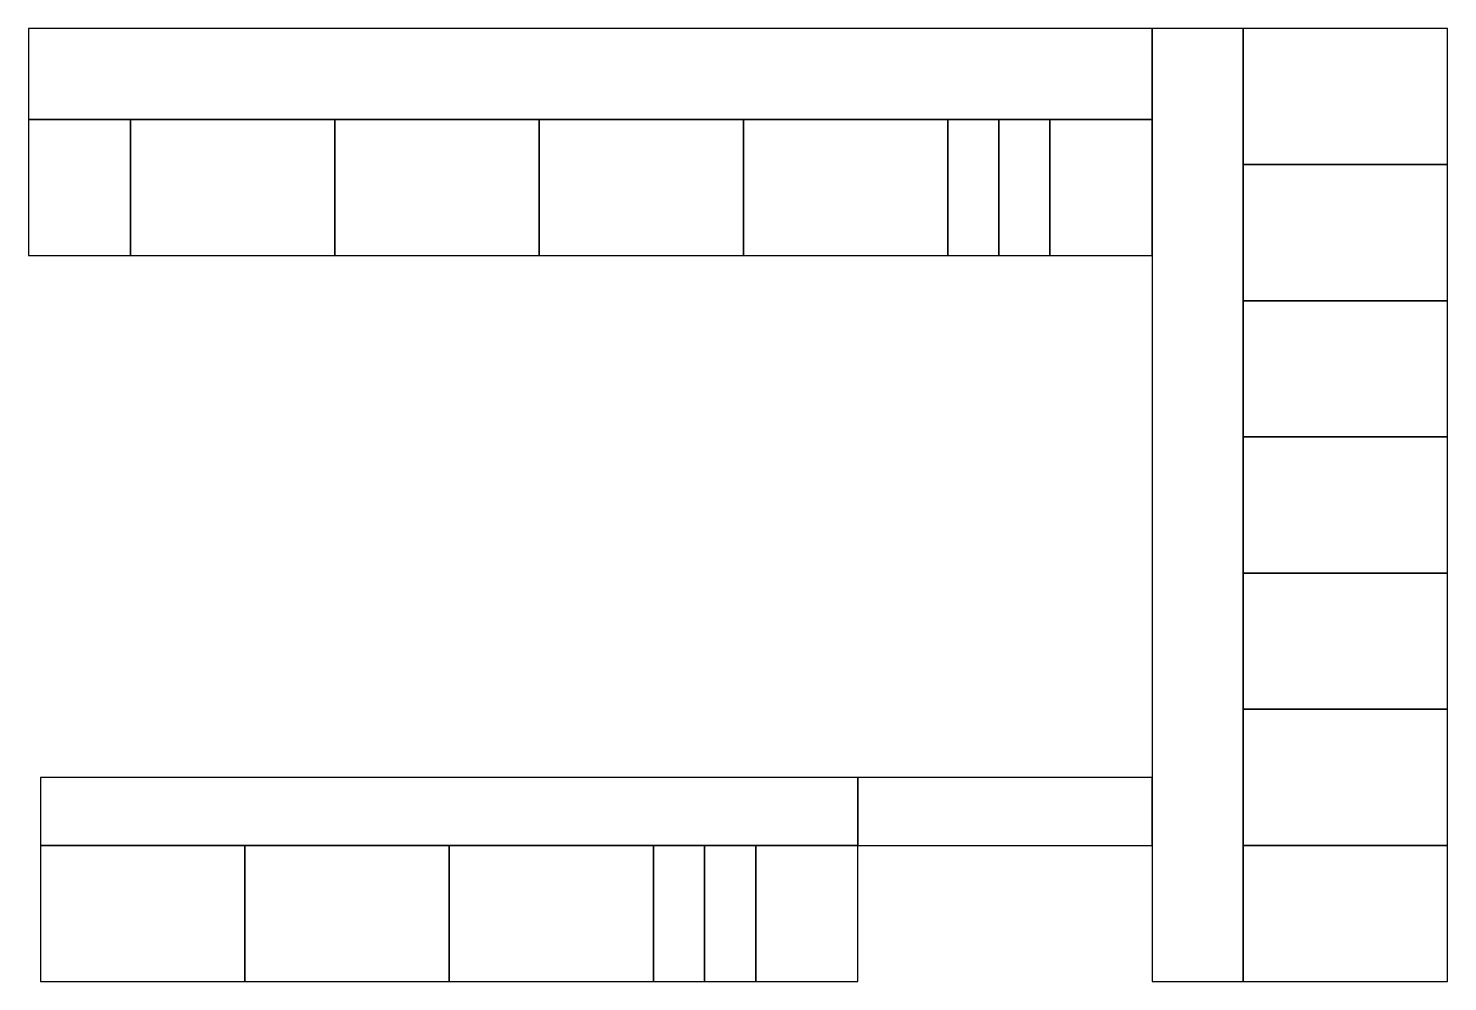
# Model space of a CAD drawing. Header units: millimetres. Extents: x -44201 to 18313, y 6511 to 48511.
import ezdxf

# ---------------------------------------------------------------- set-up
doc = ezdxf.new("R2010")
doc.units = ezdxf.units.MM
for name, color, linetype in [('12000', 3, 'Continuous'), ('4000', 1, 'Continuous'), ('8000', 2, 'Continuous')]:
    doc.layers.add(name, color=color, linetype=linetype)

msp = doc.modelspace()

# ---------------------------------------------------------------- linework, layer by layer
at = {"color": 2}
for points in [[(5299, 48511), (-44201, 48511), (-44201, 44497), (5299, 44497)], [(9313, 6511), (9313, 48511), (5299, 48511), (5299, 6511)], [(-7664, 15511), (-43664, 15511), (-43664, 12511), (-7664, 12511)], [(5299, 15511), (-7664, 15511), (-7664, 12511), (5299, 12511)]]:
    msp.add_lwpolyline(points, close=True, dxfattribs=at)
at = {"color": 7}
msp.add_lwpolyline([(9313, 48511), (9313, 42511), (18313, 42511), (18313, 48511), (9313, 48511)], close=True, dxfattribs=at)
at = {"color": 3}
for points in [[(-44201, 44497), (-44201, 38497), (-39701, 38497), (-39701, 44497), (-44201, 44497)], [(799, 44497), (799, 38497), (5299, 38497), (5299, 44497), (799, 44497)], [(-12164, 12511), (-12164, 6511), (-7664, 6511), (-7664, 12511), (-12164, 12511)]]:
    msp.add_lwpolyline(points, close=True, dxfattribs=at)
at = {"color": 1}
for points in [[(-39701, 44497), (-39701, 38497), (-30701, 38497), (-30701, 44497), (-39701, 44497)], [(-30701, 44497), (-30701, 38497), (-21701, 38497), (-21701, 44497), (-30701, 44497)], [(-21701, 44497), (-21701, 38497), (-12701, 38497), (-12701, 44497), (-21701, 44497)], [(9313, 42511), (9313, 36511), (18313, 36511), (18313, 42511), (9313, 42511)], [(9313, 36511), (9313, 30511), (18313, 30511), (18313, 36511), (9313, 36511)], [(9313, 30511), (9313, 24511), (18313, 24511), (18313, 30511), (9313, 30511)], [(9313, 24511), (9313, 18511), (18313, 18511), (18313, 24511), (9313, 24511)], [(9313, 18511), (9313, 12511), (18313, 12511), (18313, 18511), (9313, 18511)], [(-25664, 12511), (-25664, 6511), (-16664, 6511), (-16664, 12511), (-25664, 12511)], [(9313, 12511), (9313, 6511), (18313, 6511), (18313, 12511), (9313, 12511)]]:
    msp.add_lwpolyline(points, close=True, dxfattribs=at)
at = {"color": 4}
for points in [[(-12701, 44497), (-12701, 38497), (-3701, 38497), (-3701, 44497), (-12701, 44497)], [(-43664, 12511), (-43664, 6511), (-34664, 6511), (-34664, 12511), (-43664, 12511)], [(-34664, 12511), (-34664, 6511), (-25664, 6511), (-25664, 12511), (-34664, 12511)]]:
    msp.add_lwpolyline(points, close=True, dxfattribs=at)
at = {"color": 6}
for points in [[(-3701, 44497), (-3701, 38497), (-1451, 38497), (-1451, 44497), (-3701, 44497)], [(-1451, 44497), (-1451, 38497), (799, 38497), (799, 44497), (-1451, 44497)], [(-16664, 12511), (-16664, 6511), (-14414, 6511), (-14414, 12511), (-16664, 12511)], [(-14414, 12511), (-14414, 6511), (-12164, 6511), (-12164, 12511), (-14414, 12511)]]:
    msp.add_lwpolyline(points, close=True, dxfattribs=at)
at = {"layer": '12000', "color": 2, "elevation": 12000}
for points in [[(5299, 48511), (-44201, 48511), (-44201, 44497), (5299, 44497)], [(9313, 6511), (9313, 48511), (5299, 48511), (5299, 6511)]]:
    msp.add_lwpolyline(points, close=True, dxfattribs=at)
at = {"layer": '12000', "color": 7, "elevation": 12000}
msp.add_lwpolyline([(9313, 48511), (9313, 42511), (18313, 42511), (18313, 48511), (9313, 48511)], close=True, dxfattribs=at)
at = {"layer": '12000', "color": 3, "elevation": 12000}
for points in [[(-44201, 44497), (-44201, 38497), (-39701, 38497), (-39701, 44497), (-44201, 44497)], [(799, 44497), (799, 38497), (5299, 38497), (5299, 44497), (799, 44497)]]:
    msp.add_lwpolyline(points, close=True, dxfattribs=at)
at = {"layer": '12000', "color": 1, "elevation": 12000}
for points in [[(-39701, 44497), (-39701, 38497), (-30701, 38497), (-30701, 44497), (-39701, 44497)], [(-30701, 44497), (-30701, 38497), (-21701, 38497), (-21701, 44497), (-30701, 44497)], [(-21701, 44497), (-21701, 38497), (-12701, 38497), (-12701, 44497), (-21701, 44497)], [(-12701, 44497), (-12701, 38497), (-3701, 38497), (-3701, 44497), (-12701, 44497)], [(9313, 42511), (9313, 36511), (18313, 36511), (18313, 42511), (9313, 42511)], [(9313, 36511), (9313, 30511), (18313, 30511), (18313, 36511), (9313, 36511)], [(9313, 30511), (9313, 24511), (18313, 24511), (18313, 30511), (9313, 30511)], [(9313, 24511), (9313, 18511), (18313, 18511), (18313, 24511), (9313, 24511)], [(9313, 18511), (9313, 12511), (18313, 12511), (18313, 18511), (9313, 18511)], [(9313, 12511), (9313, 6511), (18313, 6511), (18313, 12511), (9313, 12511)]]:
    msp.add_lwpolyline(points, close=True, dxfattribs=at)
at = {"layer": '12000', "color": 6, "elevation": 12000}
for points in [[(-3701, 44497), (-3701, 38497), (-1451, 38497), (-1451, 44497), (-3701, 44497)], [(-1451, 44497), (-1451, 38497), (799, 38497), (799, 44497), (-1451, 44497)]]:
    msp.add_lwpolyline(points, close=True, dxfattribs=at)
at = {"layer": '4000'}
msp.add_line((9313, 18511), (9313, 21511), dxfattribs=at)
at = {"layer": '4000', "color": 2, "elevation": 4000}
for points in [[(5299, 48511), (-44201, 48511), (-44201, 44497), (5299, 44497)], [(9313, 6511), (9313, 48511), (5299, 48511), (5299, 6511)], [(-7664, 15511), (-43664, 15511), (-43664, 12511), (-7664, 12511)], [(5299, 15511), (-7664, 15511), (-7664, 12511), (5299, 12511)]]:
    msp.add_lwpolyline(points, close=True, dxfattribs=at)
at = {"layer": '4000', "color": 7, "elevation": 4000}
msp.add_lwpolyline([(9313, 48511), (9313, 42511), (18313, 42511), (18313, 48511), (9313, 48511)], close=True, dxfattribs=at)
at = {"layer": '4000', "color": 3, "elevation": 4000}
for points in [[(-44201, 44497), (-44201, 38497), (-39701, 38497), (-39701, 44497), (-44201, 44497)], [(799, 44497), (799, 38497), (5299, 38497), (5299, 44497), (799, 44497)], [(-12164, 12511), (-12164, 6511), (-7664, 6511), (-7664, 12511), (-12164, 12511)]]:
    msp.add_lwpolyline(points, close=True, dxfattribs=at)
at = {"layer": '4000', "color": 1, "elevation": 4000}
for points in [[(-39701, 44497), (-39701, 38497), (-30701, 38497), (-30701, 44497), (-39701, 44497)], [(-30701, 44497), (-30701, 38497), (-21701, 38497), (-21701, 44497), (-30701, 44497)], [(-21701, 44497), (-21701, 38497), (-12701, 38497), (-12701, 44497), (-21701, 44497)], [(9313, 42511), (9313, 36511), (18313, 36511), (18313, 42511), (9313, 42511)], [(9313, 36511), (9313, 30511), (18313, 30511), (18313, 36511), (9313, 36511)], [(9313, 30511), (9313, 24511), (18313, 24511), (18313, 30511), (9313, 30511)], [(9313, 24511), (9313, 18511), (18313, 18511), (18313, 24511), (9313, 24511)], [(9313, 18511), (9313, 12511), (18313, 12511), (18313, 18511), (9313, 18511)], [(-43664, 12511), (-43664, 6511), (-34664, 6511), (-34664, 12511), (-43664, 12511)], [(-34664, 12511), (-34664, 6511), (-25664, 6511), (-25664, 12511), (-34664, 12511)], [(-25664, 12511), (-25664, 6511), (-16664, 6511), (-16664, 12511), (-25664, 12511)], [(9313, 12511), (9313, 6511), (18313, 6511), (18313, 12511), (9313, 12511)]]:
    msp.add_lwpolyline(points, close=True, dxfattribs=at)
at = {"layer": '4000', "color": 4, "elevation": 4000}
msp.add_lwpolyline([(-12701, 44497), (-12701, 38497), (-3701, 38497), (-3701, 44497), (-12701, 44497)], close=True, dxfattribs=at)
at = {"layer": '4000', "color": 6, "elevation": 4000}
for points in [[(-3701, 44497), (-3701, 38497), (-1451, 38497), (-1451, 44497), (-3701, 44497)], [(-1451, 44497), (-1451, 38497), (799, 38497), (799, 44497), (-1451, 44497)], [(-16664, 12511), (-16664, 6511), (-14414, 6511), (-14414, 12511), (-16664, 12511)], [(-14414, 12511), (-14414, 6511), (-12164, 6511), (-12164, 12511), (-14414, 12511)]]:
    msp.add_lwpolyline(points, close=True, dxfattribs=at)
at = {"layer": '8000', "color": 2, "elevation": 8000}
for points in [[(5299, 48511), (-44201, 48511), (-44201, 44497), (5299, 44497)], [(9313, 6511), (9313, 48511), (5299, 48511), (5299, 6511)]]:
    msp.add_lwpolyline(points, close=True, dxfattribs=at)
at = {"layer": '8000', "color": 7, "elevation": 8000}
msp.add_lwpolyline([(9313, 48511), (9313, 42511), (18313, 42511), (18313, 48511), (9313, 48511)], close=True, dxfattribs=at)
at = {"layer": '8000', "color": 3, "elevation": 8000}
for points in [[(-44201, 44497), (-44201, 38497), (-39701, 38497), (-39701, 44497), (-44201, 44497)], [(799, 44497), (799, 38497), (5299, 38497), (5299, 44497), (799, 44497)]]:
    msp.add_lwpolyline(points, close=True, dxfattribs=at)
at = {"layer": '8000', "color": 1, "elevation": 8000}
for points in [[(-39701, 44497), (-39701, 38497), (-30701, 38497), (-30701, 44497), (-39701, 44497)], [(-30701, 44497), (-30701, 38497), (-21701, 38497), (-21701, 44497), (-30701, 44497)], [(-21701, 44497), (-21701, 38497), (-12701, 38497), (-12701, 44497), (-21701, 44497)], [(-12701, 44497), (-12701, 38497), (-3701, 38497), (-3701, 44497), (-12701, 44497)], [(9313, 42511), (9313, 36511), (18313, 36511), (18313, 42511), (9313, 42511)], [(9313, 36511), (9313, 30511), (18313, 30511), (18313, 36511), (9313, 36511)], [(9313, 30511), (9313, 24511), (18313, 24511), (18313, 30511), (9313, 30511)], [(9313, 24511), (9313, 18511), (18313, 18511), (18313, 24511), (9313, 24511)], [(9313, 18511), (9313, 12511), (18313, 12511), (18313, 18511), (9313, 18511)], [(9313, 12511), (9313, 6511), (18313, 6511), (18313, 12511), (9313, 12511)]]:
    msp.add_lwpolyline(points, close=True, dxfattribs=at)
at = {"layer": '8000', "color": 6, "elevation": 8000}
for points in [[(-3701, 44497), (-3701, 38497), (-1451, 38497), (-1451, 44497), (-3701, 44497)], [(-1451, 44497), (-1451, 38497), (799, 38497), (799, 44497), (-1451, 44497)]]:
    msp.add_lwpolyline(points, close=True, dxfattribs=at)

doc.saveas('drawing.dxf')
